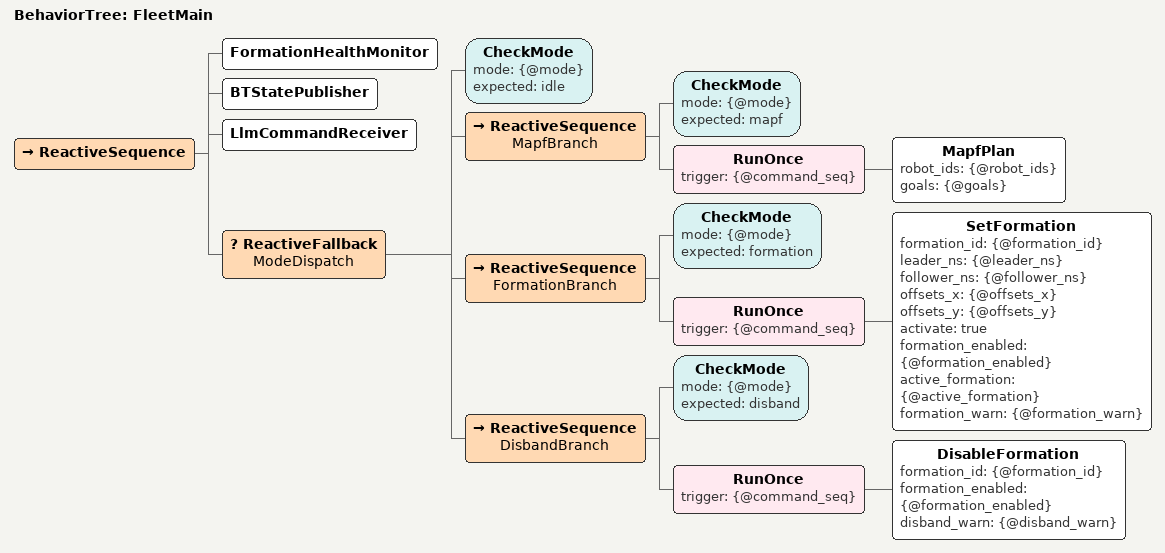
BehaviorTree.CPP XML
<root BTCPP_format="4" main_tree_to_execute="FleetMain">
  <BehaviorTree ID="FleetMain">

    <ReactiveSequence>

      <FormationHealthMonitor/>

      <BTStatePublisher/>

      <LlmCommandReceiver/>

      <ReactiveFallback name="ModeDispatch">

        <CheckMode mode="{@mode}" expected="idle"/>

        <ReactiveSequence name="MapfBranch">
          <CheckMode mode="{@mode}" expected="mapf"/>
          <RunOnce trigger="{@command_seq}">
            <MapfPlan
              robot_ids="{@robot_ids}"
              goals="{@goals}"/>
          </RunOnce>
        </ReactiveSequence>

        <ReactiveSequence name="FormationBranch">
          <CheckMode mode="{@mode}" expected="formation"/>
          <RunOnce trigger="{@command_seq}">
            <SetFormation
              formation_id="{@formation_id}"
              leader_ns="{@leader_ns}"
              follower_ns="{@follower_ns}"
              offsets_x="{@offsets_x}"
              offsets_y="{@offsets_y}"
              activate="true"
              formation_enabled="{@formation_enabled}"
              active_formation="{@active_formation}"
              formation_warn="{@formation_warn}"/>
          </RunOnce>
        </ReactiveSequence>

        <ReactiveSequence name="DisbandBranch">
          <CheckMode mode="{@mode}" expected="disband"/>
          <RunOnce trigger="{@command_seq}">
            <DisableFormation
              formation_id="{@formation_id}"
              formation_enabled="{@formation_enabled}"
              disband_warn="{@disband_warn}"/>
          </RunOnce>
        </ReactiveSequence>

      </ReactiveFallback>

    </ReactiveSequence>

  </BehaviorTree>
</root>
